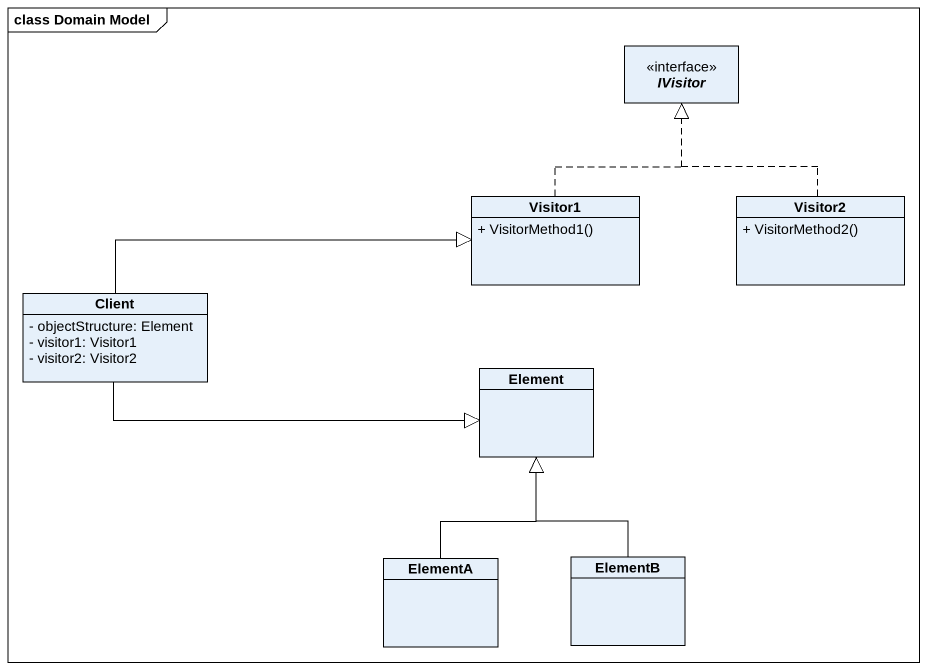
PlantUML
@startuml
mainframe class Domain Model
hide circle
hide empty members
skinparam classAttributeIconSize 0
interface IVisitor
class Visitor1 {
  + VisitorMethod1()
}
class Visitor2 {
  + VisitorMethod2()
}
class Client {
  - objectStructure: Element
  - visitor1: Visitor1
  - visitor2: Visitor2
}
class Element
class ElementA
class ElementB
Visitor1 .up.|> IVisitor
Visitor2 .up.|> IVisitor
Client -right-|> Visitor1
Client -right-|> Element
ElementA -up-|> Element
ElementB -up-|> Element
@enduml
